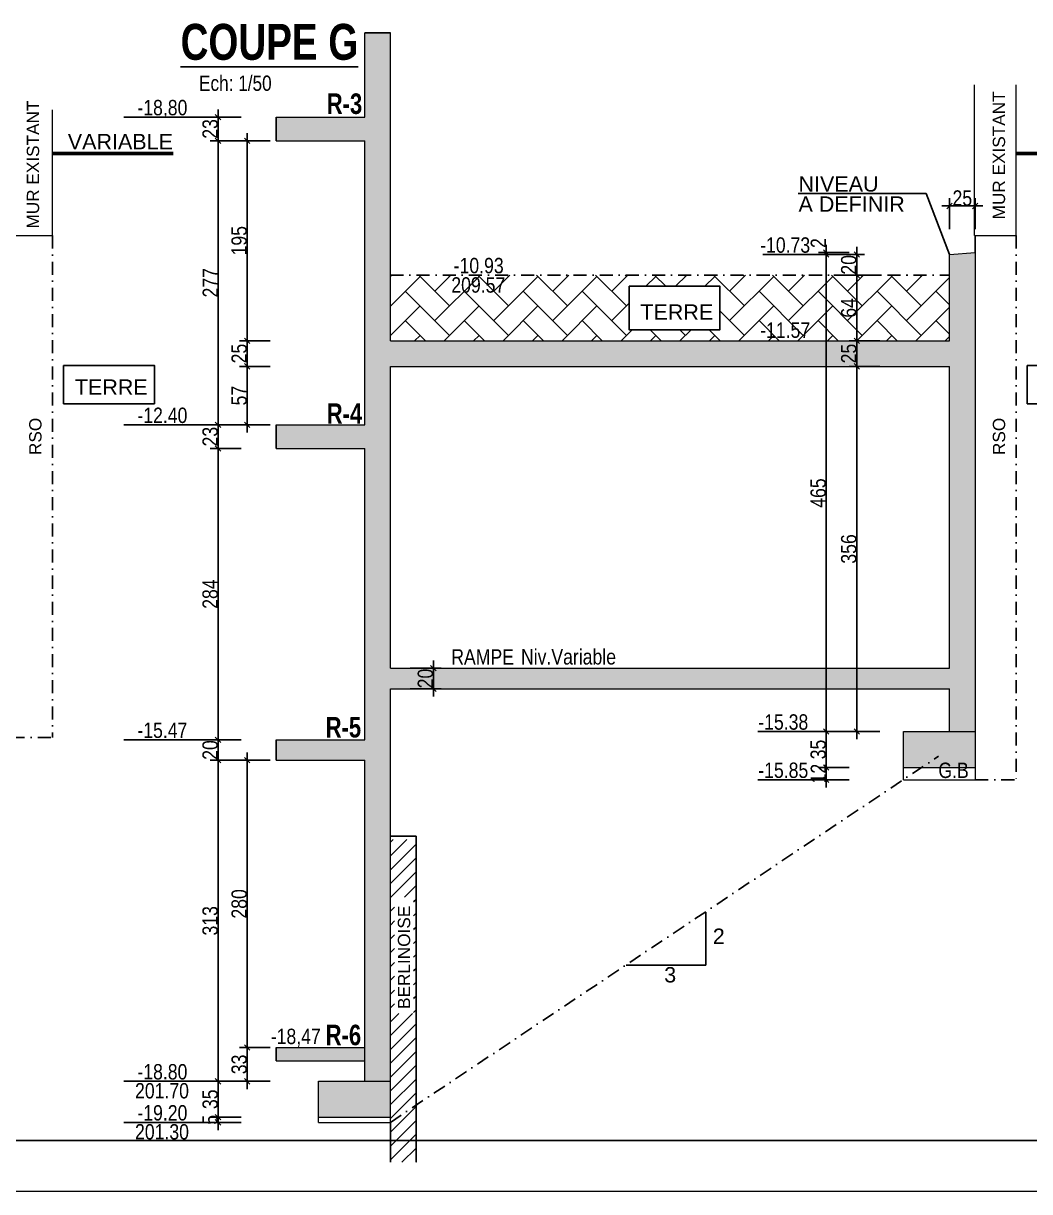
# Model space of a CAD drawing. Header units: millimetres. Extents: x 11663 to 22207, y 4553 to 8762.
# Drawn here: x 16439 to 17420, y 4553 to 5692 of the extents above; entities that cross this region are included whole.
import ezdxf
from ezdxf.enums import TextEntityAlignment as Align

# ---------------------------------------------------------------- set-up
doc = ezdxf.new("R2010")
doc.units = ezdxf.units.MM
doc.linetypes.add('TIRETPTX2', pattern=[50.8, 25.4, -12.7, 0, -12.7])
for name, color, linetype in [('01_cote_gen', 4, 'Continuous'), ('01_linteaux', 2, 'Continuous'), ('01_poch_BN', 9, 'Continuous'), ('01_poch_murs', 253, 'Continuous'), ('01_texte', 230, 'Continuous'), ('AA_COTES', 2, 'Continuous')]:
    doc.layers.add(name, color=color, linetype=linetype)
doc.layers.add('01_murs_coup', color=5, linetype='Continuous', lineweight=60)
doc.layers.add('01_PIEUX', color=5, linetype='Continuous', lineweight=60)
doc.styles.add('ARIAL NA', font='ARIALN.TTF')
doc.styles.add('impact', font='impact.ttf')
doc.styles.add('MATTE_TXT', font='arial.ttf')
doc.styles.add('STYLE2', font='ARIALN.TTF')
doc.dimstyles.new('JB50', dxfattribs={"dimscale": 0.1, "dimtxt": 150, "dimasz": 15, "dimexe": 0.1, "dimexo": 0.1, "dimgap": 0.09, "dimtad": 1, "dimdec": 1, "dimdsep": 46, "dimtxsty": 'STYLE2', "dimblk1": 'BOND_G', "dimblk2": 'BOND_D', "dimsah": 1, "dimcen": 1.5, "dimdle": 0.01, "dimse1": 1, "dimse2": 1, "dimclrd": 4, "dimclre": 2, "dimclrt": 6, "dimazin": 2, "dimtfac": 2.333333, "dimtdec": 1, "dimtix": 1, "dimtmove": 2, "dimatfit": 3, "dimldrblk": 'BOND_G', "dimfxl": 1, "dimtolj": 1, "dimtzin": 0, "dimarcsym": 0})

# ---------------------------------------------------------------- blocks, each defined once
blk = doc.blocks.new('BOND_G')
at = {"layer": 'AA_COTES', "color": 0}
for p, q in [((0, -5), (0, 15)), ((5, 0), (-5, 0)), ((1.77, 1.77), (-1.77, -1.77))]:
    blk.add_line(p, q, dxfattribs=at)
blk = doc.blocks.new('BOND_D')
at = {"layer": 'AA_COTES', "color": 0}
for p, q in [((5, 0), (-5, 0)), ((-1.77, -1.77), (1.77, 1.77)), ((0, 5), (0, -15))]:
    blk.add_line(p, q, dxfattribs=at)
blk = doc.blocks.new('*D202')
at = {"layer": '01_cote_gen', "color": 4, "lineweight": -2, "transparency": 16777216}
blk.add_line((16628.5, 4662.4), (16628.5, 4972.4), dxfattribs=at)
at = {"layer": 'Defpoints', "color": 0, "transparency": 16777216}
for p in [(16628.5, 4973.9), (16675.1, 4973.9), (16691.6, 4660.9)]:
    blk.add_point(p, dxfattribs=at)
at = {"layer": '01_cote_gen', "color": 4, "lineweight": -2, "transparency": 16777216, "xscale": 1.5, "yscale": 1.5, "zscale": 1.5}
for name, p, rotation in [('BOND_D', (16628.5, 4973.9), 90), ('BOND_G', (16628.5, 4660.9), 270)]:
    blk.add_blockref(name, p, dxfattribs=dict(at, rotation=rotation))
at = {"layer": '01_cote_gen', "color": 6, "transparency": 16777216, "insert": (16620.9, 4817.4), "char_height": 15, "attachment_point": 5, "rotation": 90, "style": 'STYLE2'}
blk.add_mtext('\\A1;313', dxfattribs=at)
blk = doc.blocks.new('*D203')
at = {"layer": '01_cote_gen', "color": 4, "lineweight": -2, "transparency": 16777216}
blk.add_line((16656.9, 4662.4), (16656.9, 4692.4), dxfattribs=at)
at = {"layer": 'Defpoints', "color": 0, "transparency": 16777216}
for p in [(16656.9, 4693.9), (16691.6, 4693.9), (16691.6, 4660.9)]:
    blk.add_point(p, dxfattribs=at)
at = {"layer": '01_cote_gen', "color": 4, "lineweight": -2, "transparency": 16777216, "xscale": 1.5, "yscale": 1.5, "zscale": 1.5}
for name, p, rotation in [('BOND_D', (16656.9, 4693.9), 90), ('BOND_G', (16656.9, 4660.9), 270)]:
    blk.add_blockref(name, p, dxfattribs=dict(at, rotation=rotation))
at = {"layer": '01_cote_gen', "color": 6, "transparency": 16777216, "insert": (16649.2, 4677.4), "char_height": 15, "attachment_point": 5, "rotation": 90, "style": 'STYLE2'}
blk.add_mtext('\\A1;33', dxfattribs=at)
blk = doc.blocks.new('*D204')
at = {"layer": '01_cote_gen', "color": 4, "lineweight": -2, "transparency": 16777216}
blk.add_line((16656.9, 4695.4), (16656.9, 4972.4), dxfattribs=at)
at = {"layer": 'Defpoints', "color": 0, "transparency": 16777216}
for p in [(16656.9, 4973.9), (16675.1, 4973.9), (16675.1, 4693.9)]:
    blk.add_point(p, dxfattribs=at)
at = {"layer": '01_cote_gen', "color": 4, "lineweight": -2, "transparency": 16777216, "xscale": 1.5, "yscale": 1.5, "zscale": 1.5}
for name, p, rotation in [('BOND_D', (16656.9, 4973.9), 90), ('BOND_G', (16656.9, 4693.9), 270)]:
    blk.add_blockref(name, p, dxfattribs=dict(at, rotation=rotation))
at = {"layer": '01_cote_gen', "color": 6, "transparency": 16777216, "insert": (16649.2, 4833.9), "char_height": 15, "attachment_point": 5, "rotation": 90, "style": 'STYLE2'}
blk.add_mtext('\\A1;280', dxfattribs=at)
blk = doc.blocks.new('*D289')
at = {"layer": '01_cote_gen', "color": 4, "lineweight": -2, "transparency": 16777216}
blk.add_line((16628.5, 4975.4), (16628.5, 4992.4), dxfattribs=at)
at = {"layer": 'Defpoints', "color": 0, "transparency": 16777216}
for p in [(16628.5, 4993.9), (16717.3, 4993.9), (16717.3, 4973.9)]:
    blk.add_point(p, dxfattribs=at)
at = {"layer": '01_cote_gen', "color": 4, "lineweight": -2, "transparency": 16777216, "xscale": 1.5, "yscale": 1.5, "zscale": 1.5}
for name, p, rotation in [('BOND_D', (16628.5, 4993.9), 90), ('BOND_G', (16628.5, 4973.9), 270)]:
    blk.add_blockref(name, p, dxfattribs=dict(at, rotation=rotation))
at = {"layer": '01_cote_gen', "color": 6, "transparency": 16777216, "insert": (16620.9, 4983.9), "char_height": 15, "attachment_point": 5, "rotation": 90, "style": 'STYLE2'}
blk.add_mtext('\\A1;20', dxfattribs=at)
blk = doc.blocks.new('*D290')
at = {"layer": '01_cote_gen', "color": 4, "lineweight": -2, "transparency": 16777216}
blk.add_line((16628.5, 4995.4), (16628.5, 5276.4), dxfattribs=at)
at = {"layer": 'Defpoints', "color": 0, "transparency": 16777216}
for p in [(16628.5, 5277.9), (16685, 5277.9), (16685, 4993.9)]:
    blk.add_point(p, dxfattribs=at)
at = {"layer": '01_cote_gen', "color": 4, "lineweight": -2, "transparency": 16777216, "xscale": 1.5, "yscale": 1.5, "zscale": 1.5}
for name, p, rotation in [('BOND_D', (16628.5, 5277.9), 90), ('BOND_G', (16628.5, 4993.9), 270)]:
    blk.add_blockref(name, p, dxfattribs=dict(at, rotation=rotation))
at = {"layer": '01_cote_gen', "color": 6, "transparency": 16777216, "insert": (16620.9, 5135.9), "char_height": 15, "attachment_point": 5, "rotation": 90, "style": 'STYLE2'}
blk.add_mtext('\\A1;284', dxfattribs=at)
blk = doc.blocks.new('*D291')
at = {"layer": '01_cote_gen', "color": 4, "lineweight": -2, "transparency": 16777216}
blk.add_line((16628.5, 5279.4), (16628.5, 5299.4), dxfattribs=at)
at = {"layer": 'Defpoints', "color": 0, "transparency": 16777216}
for p in [(16628.5, 5300.9), (16695.3, 5300.9), (16695.3, 5277.9)]:
    blk.add_point(p, dxfattribs=at)
at = {"layer": '01_cote_gen', "color": 4, "lineweight": -2, "transparency": 16777216, "xscale": 1.5, "yscale": 1.5, "zscale": 1.5}
for name, p, rotation in [('BOND_D', (16628.5, 5300.9), 90), ('BOND_G', (16628.5, 5277.9), 270)]:
    blk.add_blockref(name, p, dxfattribs=dict(at, rotation=rotation))
at = {"layer": '01_cote_gen', "color": 6, "transparency": 16777216, "insert": (16620.9, 5289.4), "char_height": 15, "attachment_point": 5, "rotation": 90, "style": 'STYLE2'}
blk.add_mtext('\\A1;23', dxfattribs=at)
blk = doc.blocks.new('*D292')
at = {"layer": '01_cote_gen', "color": 4, "lineweight": -2, "transparency": 16777216}
blk.add_line((16628.5, 5302.4), (16628.5, 5576.4), dxfattribs=at)
at = {"layer": 'Defpoints', "color": 0, "transparency": 16777216}
for p in [(16628.5, 5577.9), (16728.3, 5577.9), (16748.7, 5300.9)]:
    blk.add_point(p, dxfattribs=at)
at = {"layer": '01_cote_gen', "color": 4, "lineweight": -2, "transparency": 16777216, "xscale": 1.5, "yscale": 1.5, "zscale": 1.5}
for name, p, rotation in [('BOND_D', (16628.5, 5577.9), 90), ('BOND_G', (16628.5, 5300.9), 270)]:
    blk.add_blockref(name, p, dxfattribs=dict(at, rotation=rotation))
at = {"layer": '01_cote_gen', "color": 6, "transparency": 16777216, "insert": (16621, 5439.4), "char_height": 15, "attachment_point": 5, "rotation": 90, "style": 'STYLE2'}
blk.add_mtext('\\A1;277', dxfattribs=at)
blk = doc.blocks.new('*D293')
at = {"layer": '01_cote_gen', "color": 4, "lineweight": -2, "transparency": 16777216}
blk.add_line((16628.5, 5579.4), (16628.5, 5599.4), dxfattribs=at)
at = {"layer": 'Defpoints', "color": 0, "transparency": 16777216}
for p in [(16628.5, 5600.9), (16704.7, 5600.9), (16728.3, 5577.9)]:
    blk.add_point(p, dxfattribs=at)
at = {"layer": '01_cote_gen', "color": 4, "lineweight": -2, "transparency": 16777216, "xscale": 1.5, "yscale": 1.5, "zscale": 1.5}
for name, p, rotation in [('BOND_D', (16628.5, 5600.9), 90), ('BOND_G', (16628.5, 5577.9), 270)]:
    blk.add_blockref(name, p, dxfattribs=dict(at, rotation=rotation))
at = {"layer": '01_cote_gen', "color": 6, "transparency": 16777216, "insert": (16620.9, 5589.4), "char_height": 15, "attachment_point": 5, "rotation": 90, "style": 'STYLE2'}
blk.add_mtext('\\A1;23', dxfattribs=at)
blk = doc.blocks.new('*D205')
at = {"layer": '01_cote_gen', "color": 4, "lineweight": -2, "transparency": 16777216}
blk.add_line((17251.1, 5384.4), (17251.1, 5445.4), dxfattribs=at)
at = {"layer": 'Defpoints', "color": 0, "transparency": 16777216}
for p in [(17251.1, 5446.9), (17272.5, 5446.9), (17262.8, 5382.9)]:
    blk.add_point(p, dxfattribs=at)
at = {"layer": '01_cote_gen', "color": 4, "lineweight": -2, "transparency": 16777216, "xscale": 1.5, "yscale": 1.5, "zscale": 1.5}
for name, p, rotation in [('BOND_D', (17251.1, 5446.9), 90), ('BOND_G', (17251.1, 5382.9), 270)]:
    blk.add_blockref(name, p, dxfattribs=dict(at, rotation=rotation))
at = {"layer": '01_cote_gen', "color": 6, "transparency": 16777216, "insert": (17243.4, 5414.9), "char_height": 15, "attachment_point": 5, "rotation": 90, "style": 'STYLE2'}
blk.add_mtext('\\A1;64', dxfattribs=at)
blk = doc.blocks.new('*D206')
at = {"layer": '01_cote_gen', "color": 4, "lineweight": -2, "transparency": 16777216}
blk.add_line((17251.1, 5465.4), (17251.1, 5448.4), dxfattribs=at)
at = {"layer": 'Defpoints', "color": 0, "transparency": 16777216}
for p in [(17273.6, 5466.9), (17251.1, 5446.9), (17273.6, 5446.9)]:
    blk.add_point(p, dxfattribs=at)
at = {"layer": '01_cote_gen', "color": 4, "lineweight": -2, "transparency": 16777216, "xscale": 1.5, "yscale": 1.5, "zscale": 1.5}
for name, p, rotation in [('BOND_G', (17251.1, 5466.9), 90), ('BOND_D', (17251.1, 5446.9), 270)]:
    blk.add_blockref(name, p, dxfattribs=dict(at, rotation=rotation))
at = {"layer": '01_cote_gen', "color": 6, "transparency": 16777216, "insert": (17243.4, 5456.9), "char_height": 15, "attachment_point": 5, "rotation": 90, "style": 'STYLE2'}
blk.add_mtext('\\A1;20', dxfattribs=at)
blk = doc.blocks.new('*D207')
at = {"layer": '01_cote_gen', "color": 4, "lineweight": -2, "transparency": 16777216}
for p, q in [((17221.2, 5470.4), (17221.2, 5471.9)), ((17221.2, 5468.9), (17221.2, 5466.9)), ((17221.2, 5465.4), (17221.2, 5463.9))]:
    blk.add_line(p, q, dxfattribs=at)
at = {"layer": 'Defpoints', "color": 0, "transparency": 16777216}
for p in [(17243.7, 5468.9), (17221.2, 5466.9), (17270.3, 5466.9)]:
    blk.add_point(p, dxfattribs=at)
at = {"layer": '01_cote_gen', "color": 4, "lineweight": -2, "transparency": 16777216, "xscale": 1.5, "yscale": 1.5, "zscale": 1.5}
for name, p, rotation in [('BOND_G', (17221.2, 5468.9), 270), ('BOND_D', (17221.2, 5466.9), 90)]:
    blk.add_blockref(name, p, dxfattribs=dict(at, rotation=rotation))
at = {"layer": '01_cote_gen', "color": 6, "transparency": 16777216, "insert": (17213.7, 5478.1), "char_height": 15, "attachment_point": 5, "rotation": 90, "style": 'STYLE2'}
blk.add_mtext('\\A1;2', dxfattribs=at)
blk = doc.blocks.new('*D208')
at = {"layer": '01_cote_gen', "color": 4, "lineweight": -2, "transparency": 16777216}
blk.add_line((17251.1, 5003.4), (17251.1, 5356.4), dxfattribs=at)
at = {"layer": 'Defpoints', "color": 0, "transparency": 16777216}
for p in [(17251.1, 5357.9), (17266.3, 5357.9), (17255.2, 5001.9)]:
    blk.add_point(p, dxfattribs=at)
at = {"layer": '01_cote_gen', "color": 4, "lineweight": -2, "transparency": 16777216, "xscale": 1.5, "yscale": 1.5, "zscale": 1.5}
for name, p, rotation in [('BOND_D', (17251.1, 5357.9), 90), ('BOND_G', (17251.1, 5001.9), 270)]:
    blk.add_blockref(name, p, dxfattribs=dict(at, rotation=rotation))
at = {"layer": '01_cote_gen', "color": 6, "transparency": 16777216, "insert": (17243.4, 5179.9), "char_height": 15, "attachment_point": 5, "rotation": 90, "style": 'STYLE2'}
blk.add_mtext('\\A1;356', dxfattribs=at)
blk = doc.blocks.new('*D209')
at = {"layer": '01_cote_gen', "color": 4, "lineweight": -2, "transparency": 16777216}
blk.add_line((17251.1, 5359.4), (17251.1, 5381.4), dxfattribs=at)
at = {"layer": 'Defpoints', "color": 0, "transparency": 16777216}
for p in [(17251.1, 5382.9), (17273.6, 5382.9), (17273.6, 5357.9)]:
    blk.add_point(p, dxfattribs=at)
at = {"layer": '01_cote_gen', "color": 4, "lineweight": -2, "transparency": 16777216, "xscale": 1.5, "yscale": 1.5, "zscale": 1.5}
for name, p, rotation in [('BOND_D', (17251.1, 5382.9), 90), ('BOND_G', (17251.1, 5357.9), 270)]:
    blk.add_blockref(name, p, dxfattribs=dict(at, rotation=rotation))
at = {"layer": '01_cote_gen', "color": 6, "transparency": 16777216, "insert": (17243.4, 5370.4), "char_height": 15, "attachment_point": 5, "rotation": 90, "style": 'STYLE2'}
blk.add_mtext('\\A1;25', dxfattribs=at)
blk = doc.blocks.new('*D210')
at = {"layer": '01_cote_gen', "color": 4, "lineweight": -2, "transparency": 16777216}
blk.add_line((17221.2, 5003.4), (17221.2, 5465.4), dxfattribs=at)
at = {"layer": 'Defpoints', "color": 0, "transparency": 16777216}
for p in [(17221.2, 5466.9), (17273.6, 5466.9), (17243.6, 5001.9)]:
    blk.add_point(p, dxfattribs=at)
at = {"layer": '01_cote_gen', "color": 4, "lineweight": -2, "transparency": 16777216, "xscale": 1.5, "yscale": 1.5, "zscale": 1.5}
for name, p, rotation in [('BOND_D', (17221.2, 5466.9), 90), ('BOND_G', (17221.2, 5001.9), 270)]:
    blk.add_blockref(name, p, dxfattribs=dict(at, rotation=rotation))
at = {"layer": '01_cote_gen', "color": 6, "transparency": 16777216, "insert": (17213.6, 5234.4), "char_height": 15, "attachment_point": 5, "rotation": 90, "style": 'STYLE2'}
blk.add_mtext('\\A1;465', dxfattribs=at)
blk = doc.blocks.new('*D211')
at = {"layer": '01_cote_gen', "color": 4, "lineweight": -2, "transparency": 16777216}
blk.add_line((17343, 5514.3), (17365, 5514.3), dxfattribs=at)
at = {"layer": 'Defpoints', "color": 0, "transparency": 16777216}
for p in [(17366.5, 5514.3), (17341.5, 5497.2), (17366.5, 5482.7)]:
    blk.add_point(p, dxfattribs=at)
at = {"layer": '01_cote_gen', "color": 4, "lineweight": -2, "transparency": 16777216, "xscale": 1.5, "yscale": 1.5, "zscale": 1.5, "rotation": 180}
blk.add_blockref('BOND_G', (17341.5, 5514.3), dxfattribs=at)
at = {"layer": '01_cote_gen', "color": 4, "lineweight": -2, "transparency": 16777216, "xscale": 1.5, "yscale": 1.5, "zscale": 1.5}
blk.add_blockref('BOND_D', (17366.5, 5514.3), dxfattribs=at)
at = {"layer": '01_cote_gen', "color": 6, "transparency": 16777216, "insert": (17354, 5521.9), "char_height": 15, "attachment_point": 5, "style": 'STYLE2'}
blk.add_mtext('\\A1;25', dxfattribs=at)
blk = doc.blocks.new('*D296')
at = {"layer": '01_cote_gen', "color": 4, "lineweight": -2, "transparency": 16777216}
blk.add_line((16838.4, 5062.1), (16838.4, 5045.1), dxfattribs=at)
at = {"layer": 'Defpoints', "color": 0, "transparency": 16777216}
for p in [(16826.8, 5063.6), (16826.8, 5043.6), (16838.4, 5043.6)]:
    blk.add_point(p, dxfattribs=at)
at = {"layer": '01_cote_gen', "color": 4, "lineweight": -2, "transparency": 16777216, "xscale": 1.5, "yscale": 1.5, "zscale": 1.5}
for name, p, rotation in [('BOND_G', (16838.4, 5063.6), 90), ('BOND_D', (16838.4, 5043.6), 270)]:
    blk.add_blockref(name, p, dxfattribs=dict(at, rotation=rotation))
at = {"layer": '01_cote_gen', "color": 6, "transparency": 16777216, "insert": (16830.7, 5053.6), "char_height": 15, "attachment_point": 5, "rotation": 90, "style": 'STYLE2'}
blk.add_mtext('\\A1;20', dxfattribs=at)
blk = doc.blocks.new('*D297')
at = {"layer": '01_cote_gen', "color": 4, "lineweight": -2, "transparency": 16777216}
for p, q in [((16628.5, 4627.4), (16628.5, 4628.9)), ((16628.5, 4625.9), (16628.5, 4620.9)), ((16628.5, 4619.4), (16628.5, 4617.9))]:
    blk.add_line(p, q, dxfattribs=at)
at = {"layer": 'Defpoints', "color": 0, "transparency": 16777216}
for p in [(16726.5, 4625.9), (16628.5, 4620.9), (16726.5, 4620.9)]:
    blk.add_point(p, dxfattribs=at)
at = {"layer": '01_cote_gen', "color": 4, "lineweight": -2, "transparency": 16777216, "xscale": 1.5, "yscale": 1.5, "zscale": 1.5}
for name, p, rotation in [('BOND_G', (16628.5, 4625.9), 270), ('BOND_D', (16628.5, 4620.9), 90)]:
    blk.add_blockref(name, p, dxfattribs=dict(at, rotation=rotation))
at = {"layer": '01_cote_gen', "color": 6, "transparency": 16777216, "insert": (16620.9, 4623.4), "char_height": 15, "attachment_point": 5, "rotation": 90, "style": 'STYLE2'}
blk.add_mtext('\\A1;5', dxfattribs=at)
blk = doc.blocks.new('*D298')
at = {"layer": '01_cote_gen', "color": 4, "lineweight": -2, "transparency": 16777216}
blk.add_line((16628.5, 4627.4), (16628.5, 4659.4), dxfattribs=at)
at = {"layer": 'Defpoints', "color": 0, "transparency": 16777216}
for p in [(16628.5, 4660.9), (16726.5, 4660.9), (16726.5, 4625.9)]:
    blk.add_point(p, dxfattribs=at)
at = {"layer": '01_cote_gen', "color": 4, "lineweight": -2, "transparency": 16777216, "xscale": 1.5, "yscale": 1.5, "zscale": 1.5}
for name, p, rotation in [('BOND_D', (16628.5, 4660.9), 90), ('BOND_G', (16628.5, 4625.9), 270)]:
    blk.add_blockref(name, p, dxfattribs=dict(at, rotation=rotation))
at = {"layer": '01_cote_gen', "color": 6, "transparency": 16777216, "insert": (16620.9, 4643.4), "char_height": 15, "attachment_point": 5, "rotation": 90, "style": 'STYLE2'}
blk.add_mtext('\\A1;35', dxfattribs=at)
blk = doc.blocks.new('*D299')
at = {"layer": '01_cote_gen', "color": 4, "lineweight": -2, "transparency": 16777216}
blk.add_line((17221.2, 4968.4), (17221.2, 5000.4), dxfattribs=at)
at = {"layer": 'Defpoints', "color": 0, "transparency": 16777216}
for p in [(17221.2, 5001.9), (17296.5, 5001.9), (17296.5, 4966.9)]:
    blk.add_point(p, dxfattribs=at)
at = {"layer": '01_cote_gen', "color": 4, "lineweight": -2, "transparency": 16777216, "xscale": 1.5, "yscale": 1.5, "zscale": 1.5}
for name, p, rotation in [('BOND_D', (17221.2, 5001.9), 90), ('BOND_G', (17221.2, 4966.9), 270)]:
    blk.add_blockref(name, p, dxfattribs=dict(at, rotation=rotation))
at = {"layer": '01_cote_gen', "color": 6, "transparency": 16777216, "insert": (17213.6, 4984.4), "char_height": 15, "attachment_point": 5, "rotation": 90, "style": 'STYLE2'}
blk.add_mtext('\\A1;35', dxfattribs=at)
blk = doc.blocks.new('*D281')
at = {"layer": '01_cote_gen', "color": 4, "lineweight": -2, "transparency": 16777216}
blk.add_line((16656.9, 5302.4), (16656.9, 5356.4), dxfattribs=at)
at = {"layer": 'Defpoints', "color": 0, "transparency": 16777216}
for p in [(16656.9, 5357.9), (16796.5, 5357.9), (16771.5, 5300.9)]:
    blk.add_point(p, dxfattribs=at)
at = {"layer": '01_cote_gen', "color": 4, "lineweight": -2, "transparency": 16777216, "xscale": 1.5, "yscale": 1.5, "zscale": 1.5}
for name, p, rotation in [('BOND_D', (16656.9, 5357.9), 90), ('BOND_G', (16656.9, 5300.9), 270)]:
    blk.add_blockref(name, p, dxfattribs=dict(at, rotation=rotation))
at = {"layer": '01_cote_gen', "color": 6, "transparency": 16777216, "insert": (16649.2, 5329.4), "char_height": 15, "attachment_point": 5, "rotation": 90, "style": 'STYLE2'}
blk.add_mtext('\\A1;57', dxfattribs=at)
blk = doc.blocks.new('*D282')
at = {"layer": '01_cote_gen', "color": 4, "lineweight": -2, "transparency": 16777216}
blk.add_line((16656.9, 5359.4), (16656.9, 5381.4), dxfattribs=at)
at = {"layer": 'Defpoints', "color": 0, "transparency": 16777216}
for p in [(16656.9, 5382.9), (16817.4, 5382.9), (16817.4, 5357.9)]:
    blk.add_point(p, dxfattribs=at)
at = {"layer": '01_cote_gen', "color": 4, "lineweight": -2, "transparency": 16777216, "xscale": 1.5, "yscale": 1.5, "zscale": 1.5}
for name, p, rotation in [('BOND_D', (16656.9, 5382.9), 90), ('BOND_G', (16656.9, 5357.9), 270)]:
    blk.add_blockref(name, p, dxfattribs=dict(at, rotation=rotation))
at = {"layer": '01_cote_gen', "color": 6, "transparency": 16777216, "insert": (16649.2, 5370.4), "char_height": 15, "attachment_point": 5, "rotation": 90, "style": 'STYLE2'}
blk.add_mtext('\\A1;25', dxfattribs=at)
blk = doc.blocks.new('*D283')
at = {"layer": '01_cote_gen', "color": 4, "lineweight": -2, "transparency": 16777216}
blk.add_line((16656.9, 5384.4), (16656.9, 5576.4), dxfattribs=at)
at = {"layer": 'Defpoints', "color": 0, "transparency": 16777216}
for p in [(16656.9, 5577.9), (16685, 5577.9), (16838, 5382.9)]:
    blk.add_point(p, dxfattribs=at)
at = {"layer": '01_cote_gen', "color": 4, "lineweight": -2, "transparency": 16777216, "xscale": 1.5, "yscale": 1.5, "zscale": 1.5}
for name, p, rotation in [('BOND_D', (16656.9, 5577.9), 90), ('BOND_G', (16656.9, 5382.9), 270)]:
    blk.add_blockref(name, p, dxfattribs=dict(at, rotation=rotation))
at = {"layer": '01_cote_gen', "color": 6, "transparency": 16777216, "insert": (16649.2, 5480.4), "char_height": 15, "attachment_point": 5, "rotation": 90, "style": 'STYLE2'}
blk.add_mtext('\\A1;195', dxfattribs=at)
blk = doc.blocks.new('*D300')
at = {"layer": '01_cote_gen', "color": 4, "lineweight": -2, "transparency": 16777216}
for p, q in [((17221.2, 4968.4), (17221.2, 4969.9)), ((17221.2, 4966.9), (17221.2, 4954.9)), ((17221.2, 4953.4), (17221.2, 4951.9))]:
    blk.add_line(p, q, dxfattribs=at)
at = {"layer": 'Defpoints', "color": 0, "transparency": 16777216}
for p in [(17323.2, 4966.9), (17221.2, 4954.9), (17323.2, 4954.9)]:
    blk.add_point(p, dxfattribs=at)
at = {"layer": '01_cote_gen', "color": 4, "lineweight": -2, "transparency": 16777216, "xscale": 1.5, "yscale": 1.5, "zscale": 1.5}
for name, p, rotation in [('BOND_G', (17221.2, 4966.9), 270), ('BOND_D', (17221.2, 4954.9), 90)]:
    blk.add_blockref(name, p, dxfattribs=dict(at, rotation=rotation))
at = {"layer": '01_cote_gen', "color": 6, "transparency": 16777216, "insert": (17213.7, 4960.9), "char_height": 15, "attachment_point": 5, "rotation": 90, "style": 'STYLE2'}
blk.add_mtext('\\A1;12', dxfattribs=at)

msp = doc.modelspace()

# ---------------------------------------------------------------- hatches: boundary and pattern name
at = {"layer": '01_poch_BN'}
h = msp.add_hatch(color=256, dxfattribs=at)
h.dxf.hatch_style = 1
h.paths.add_polyline_path([(17366.53, 5463.92), (17366.53, 5468.92), (17341.53, 5466.92), (17341.53, 5461.92), (17341.53, 5382.92), (16796.53, 5382.92), (16796.53, 5683), (16771.53, 5683), (16771.53, 5600.92), (16685.04, 5600.92), (16685.04, 5577.92), (16771.53, 5577.92), (16771.53, 5300.92), (16685.04, 5300.92), (16685.04, 5277.92), (16771.53, 5277.92), (16771.53, 4993.92), (16685.04, 4993.92), (16685.04, 4973.92), (16771.53, 4973.92), (16771.53, 4660.92), (16796.53, 4660.92), (16796.53, 5043.6), (17341.53, 5043.6), (17341.53, 5001.93), (17366.53, 5001.93)])
h.paths.add_polyline_path([(17341.53, 5357.92), (17341.53, 5063.62), (16796.53, 5063.62), (16796.53, 5357.92)], flags=16)
h.paths.add_polyline_path([(16771.53, 4693.92), (16685.04, 4693.92), (16685.04, 4680.92), (16771.53, 4680.92)], flags=17)
h.paths.add_polyline_path([(16796.53, 4660.92), (16771.53, 4660.92), (16726.53, 4660.92), (16726.53, 4625.92), (16796.53, 4625.92)])
h = msp.add_hatch(color=256, dxfattribs=at)
h.dxf.hatch_style = 1
h.paths.add_polyline_path([(17366.53, 5001.93), (17296.53, 5001.93), (17296.53, 4966.93), (17366.53, 4966.93)])
at = {"layer": '01_poch_murs'}
h = msp.add_hatch(dxfattribs=at)
h.set_pattern_fill('AR-HBONE', color=256, scale=0.2)
h.paths.add_polyline_path([(17341.53, 5446.92), (16796.53, 5446.92), (16796.53, 5382.92), (17341.53, 5382.92)])
h.paths.add_polyline_path([(17029.12, 5435.98), (17117.71, 5435.98), (17117.71, 5393.69), (17029.12, 5393.69)], flags=16)
h.paths.add_polyline_path([(17258.97, 5401.73), (17258.97, 5428.34), (17227.74, 5428.34), (17227.74, 5401.73)], flags=24)
h.paths.add_polyline_path([(17258.97, 5440.55), (17258.97, 5467.16), (17227.74, 5467.16), (17227.74, 5440.55)], flags=9)
h.paths.add_polyline_path([(17153.12, 5381.65), (17209.51, 5381.65), (17209.51, 5404.62), (17153.12, 5404.62)], flags=9)
h.paths.add_polyline_path([(16852.08, 5425.7), (16923.83, 5425.7), (16923.83, 5448.68), (16852.08, 5448.68)], flags=9)
h.paths.add_polyline_path([(17036.41, 5399.63), (17114.93, 5399.63), (17114.93, 5422.13), (17036.41, 5422.13)], flags=8)
h = msp.add_hatch(dxfattribs=at)
h.set_pattern_fill('ANSI31', color=256, scale=3)
h.set_pattern_definition([(45, (5140.287, 3367.586), (-6.735192, 6.735192), [])])
h.paths.add_polyline_path([(16821.53, 4896.76), (16796.53, 4896.76)], flags=17)
h.paths.add_polyline_path([(16819.09, 4727.17), (16819.09, 4840.36), (16800.47, 4840.36), (16800.47, 4727.17)], flags=16)
h.paths.add_polyline_path([(16821, 4582.02), (16821.53, 4582.02), (16821.53, 4582.37)])
h.paths.add_polyline_path([(16796.53, 4582.02), (16821, 4582.02), (16821.53, 4582.37), (16821.53, 4896.76), (16796.53, 4896.76)])

# ---------------------------------------------------------------- linework, layer by layer
at = {"layer": '01_linteaux', "linetype": 'TIRETPTX2', "ltscale": 0.5}
for p, q in [((16467.21, 5485.38, 9.99), (16467.21, 4996.11, -22277345.41)), ((17406.53, 5485.38, 9.99), (17406.53, 4954.91, 9.99)), ((16796.53, 5446.92, 9.99), (17341.53, 5446.92, 9.99)), ((16427.21, 4996.11, 494881319.69), (16467.21, 4996.11, 494881319.69)), ((16796.53, 4620.92, 9.99), (17330.89, 4977.86, 9.99)), ((17366.53, 4954.91, 9.99), (17406.53, 4954.91, 9.99))]:
    msp.add_line(p, q, dxfattribs=at)
at = {"layer": '01_linteaux'}
for p, q in [((16796.53, 4899.92, 9.99), (16821.53, 4899.92, 9.99)), ((16821.53, 4899.92, 9.99), (16821.53, 4582.02, 9.99)), ((16796.53, 4620.92, 9.99), (16796.53, 4582.02, 9.99))]:
    msp.add_line(p, q, dxfattribs=at)
at = {"layer": '01_murs_coup'}
for p, q in [((16467.21, 5565.38, 9.99), (16584.79, 5565.38, 9.99)), ((17406.53, 5565.38, 9.99), (17524.11, 5565.38, 9.99))]:
    msp.add_line(p, q, dxfattribs=at)
at = {"layer": '01_murs_coup', "linetype": 'Continuous', "lineweight": 5}
msp.add_line((21156.96, 4553.36), (11662.74, 4553.36), dxfattribs=at)
at = {"layer": '01_murs_coup', "const_width": 3, "elevation": 9.99}
for points in [[(16467.21, 5565.38), (16584.79, 5565.38)], [(17406.53, 5565.38), (17524.11, 5565.38)]]:
    msp.add_lwpolyline(points, dxfattribs=at)
at = {"layer": '01_PIEUX', "linetype": 'Continuous', "lineweight": 5}
for p, q in [((16771.53, 5600.92, 9.99), (16771.53, 5683, 9.99)), ((16796.53, 5382.92, 9.99), (16796.53, 5683, 9.99)), ((17365.89, 5485.38, 103770556.4), (17365.89, 5632.51, 9.99)), ((17406.53, 5485.38, 103770556.4), (17406.53, 5632.51, 9.99)), ((16467.21, 5485.38, 103770556.4), (16467.21, 5607.92, 9.99)), ((16685.04, 5600.92, 9.99), (16771.53, 5600.92, 9.99)), ((16685.04, 5577.92, 9.99), (16771.53, 5577.92, 9.99)), ((16771.53, 5300.92, 9.99), (16771.53, 5577.92, 9.99)), ((16427.21, 5485.38, 9.99), (16467.21, 5485.38, 9.99)), ((17366.53, 5485.38, 9.99), (17406.53, 5485.38, 9.99)), ((17341.53, 5466.92, 9.99), (17366.53, 5468.92, 9.99)), ((17366.53, 5468.92, 9.99), (17366.53, 4954.91, 9.99)), ((17341.53, 5382.92, 9.99), (17341.53, 5466.92, 9.99)), ((16796.53, 5382.92, 9.99), (17341.53, 5382.92, 9.99)), ((16796.53, 5357.92, 9.99), (17341.53, 5357.92, 9.99)), ((16796.53, 5063.62, 9.99), (16796.53, 5357.92, 9.99)), ((17341.53, 5063.62, 9.99), (17341.53, 5357.92, 9.99)), ((16685.04, 5300.92, 9.99), (16771.53, 5300.92, 9.99)), ((16685.04, 5277.92, 9.99), (16771.53, 5277.92, 9.99)), ((16771.53, 4993.92, 9.99), (16771.53, 5277.92, 9.99)), ((16796.53, 5063.62, 9.99), (17341.53, 5063.62, 9.99)), ((16796.53, 5043.6, 9.99), (17341.53, 5043.6, 9.99)), ((16796.53, 4620.92, 9.99), (16796.53, 5043.6, 9.99)), ((17341.53, 5001.93, 9.99), (17341.53, 5043.6, 9.99)), ((17296.53, 4954.91, 9.99), (17296.53, 5001.93, 9.99)), ((17296.53, 5001.93, 9.99), (17366.53, 5001.93, 9.99)), ((16685.04, 4993.92, 9.99), (16771.53, 4993.92, 9.99)), ((16685.04, 4973.92, 9.99), (16771.53, 4973.92, 9.99)), ((16771.53, 4660.92, 9.99), (16771.53, 4973.92, 9.99)), ((17296.53, 4966.93, 9.99), (17366.53, 4966.93, 9.99)), ((17296.53, 4954.91, 9.99), (17366.53, 4954.91, 9.99)), ((16685.04, 4693.92, 9.99), (16771.53, 4693.92, 9.99)), ((16685.04, 4680.92, 9.99), (16771.53, 4680.92, 9.99)), ((16726.53, 4660.92, 9.99), (16796.53, 4660.92, 9.99)), ((16726.53, 4620.92, 9.99), (16726.53, 4660.92, 9.99)), ((16726.53, 4625.92, 9.99), (16796.53, 4625.92, 9.99)), ((16726.53, 4620.92, 9.99), (16796.53, 4620.92, 9.99))]:
    msp.add_line(p, q, dxfattribs=at)
at = {"layer": '01_poch_BN'}
for p, q in [((16771.53, 5683, 9.99), (16796.53, 5683, 9.99)), ((16685.04, 5600.92, 9.99), (16685.04, 5577.92, 9.99)), ((17366.53, 5468.92, 9.99), (17366.53, 5485.38, 9.99)), ((16685.04, 5277.92, 9.99), (16685.04, 5300.92, 9.99)), ((16685.04, 4973.92, 9.99), (16685.04, 4993.92, 9.99)), ((16685.04, 4693.92, 9.99), (16685.04, 4680.92, 9.99))]:
    msp.add_line(p, q, dxfattribs=at)
at = {"layer": '01_texte'}
for p, q in [((16536.8, 5600.92, 9.99), (16621.02, 5600.92, 9.99)), ((17318.77, 5526.3, 9.99), (17193.89, 5526.3, 9.99)), ((17341.53, 5466.92, 9.99), (17318.77, 5526.3, 9.99)), ((17159.52, 5466.92, 9.99), (17213.73, 5466.92, 9.99)), ((16536.8, 5300.92, 9.99), (16621.02, 5300.92, 9.99)), ((17154.78, 5001.93, 9.99), (17213.73, 5001.93, 9.99)), ((16536.8, 4993.92, 9.99), (16621.02, 4993.92, 9.99)), ((17154.78, 4954.91, 9.99), (17213.73, 4954.91, 9.99)), ((17103.99, 4825.9, 9.99), (17103.99, 4774.19, 9.99)), ((17103.99, 4774.19, 9.99), (17026.43, 4774.19, 9.99)), ((16536.8, 4660.92, 9.99), (16621.02, 4660.92, 9.99)), ((16536.8, 4620.92, 9.99), (16621.02, 4620.92, 9.99)), ((21156.96, 4603.36), (11712.74, 4603.36))]:
    msp.add_line(p, q, dxfattribs=at)
at = {"layer": '01_texte', "elevation": 9.99}
for points in [[(17029.12, 5435.98), (17117.71, 5435.98), (17117.71, 5393.69), (17029.12, 5393.69)], [(16477.93, 5358.8), (16566.52, 5358.8), (16566.52, 5321.51), (16477.93, 5321.51)], [(17417.25, 5358.8), (17505.84, 5358.8), (17505.84, 5321.51), (17417.25, 5321.51)]]:
    msp.add_lwpolyline(points, close=True, dxfattribs=at)

# ---------------------------------------------------------------- texts
at = {"layer": '01_texte', "style": 'impact'}
msp.add_text('%%UCOUPE G', height=35, dxfattribs=at).set_placement((16678.62, 5646.29, 9.99), align=Align.BOTTOM_CENTER)
at = {"layer": '01_texte', "style": 'MATTE_TXT', "width": 0.8}
msp.add_text('Ech: 1/50', height=15, dxfattribs=at).set_placement((16645.38, 5621.98, 9.99), align=Align.BOTTOM_CENTER)
at = {"layer": '01_texte', "style": 'MATTE_TXT'}
for s, p in [('MUR EXISTANT', (16454.13, 5492.27, 9.99)), ('MUR EXISTANT', (17395.69, 5501.21, 9.99)), ('RSO', (16456.43, 5271.48, 9.99)), ('RSO', (17395.75, 5271.48, 9.99)), ('BERLINOISE', (16815.79, 4731.47, 9.99))]:
    msp.add_text(s, height=12, rotation=90, dxfattribs=at).set_placement(p)
at = {"layer": '01_texte'}
for s, height, style, p in [('-18,80', 15, 'ARIAL NA', (16549.92, 5602.69, 9.99)), ('R-3', 20, 'impact', (16734.48, 5604.03, 9.99)), ('VARIABLE', 15, 'MATTE_TXT', (16482.08, 5569.53, 9.99)), ('NIVEAU', 15, 'MATTE_TXT', (17194.33, 5528.31, 9.99)), ('A DEFINIR', 15, 'MATTE_TXT', (17194.33, 5508.62, 9.99)), ('-10.73', 15, 'ARIAL NA', (17156.95, 5468.69, 9.99)), ('-10.93', 15, 'ARIAL NA', (16858.22, 5448.69, 9.99)), ('209.57', 15, 'ARIAL NA', (16855.91, 5429.79, 9.99)), ('TERRE', 15, 'MATTE_TXT', (17040.16, 5403.38, 9.99)), ('-11.57', 15, 'ARIAL NA', (17156.95, 5385.73, 9.99)), ('TERRE', 15, 'MATTE_TXT', (16488.98, 5330.2, 9.99)), ('R-4', 20, 'impact', (16734.48, 5301.93, 9.99)), ('-12.40', 15, 'ARIAL NA', (16549.92, 5302.69, 9.99)), ('RAMPE', 15, 'ARIAL NA', (16855.86, 5067.19, 9.99)), ('Niv.Variable', 15, 'ARIAL NA', (16923.83, 5067.26, 9.99)), ('R-5', 20, 'impact', (16733.45, 4996.09, 9.99)), ('-15.38', 15, 'ARIAL NA', (17155.12, 5003.71, 9.99)), ('-15.47', 15, 'ARIAL NA', (16549.92, 4995.69, 9.99)), ('-15.85', 15, 'ARIAL NA', (17155.12, 4956.68, 9.99)), ('G.B', 15, 'ARIAL NA', (17330.66, 4956.6, 9.99)), ('2', 15, 'MATTE_TXT', (17110.79, 4794.85, 9.99)), ('3', 15, 'MATTE_TXT', (17063.43, 4757.29, 9.99)), ('R-6', 20, 'impact', (16733.45, 4696.09, 9.99)), ('-18,47', 15, 'ARIAL NA', (16679.92, 4697.2, 9.99)), ('-18.80', 15, 'ARIAL NA', (16549.92, 4662.69, 9.99)), ('201.70', 15, 'ARIAL NA', (16547.61, 4644.19, 9.99)), ('-19.20', 15, 'ARIAL NA', (16549.92, 4622.69, 9.99)), ('201.30', 15, 'ARIAL NA', (16547.61, 4604.19, 9.99))]:
    msp.add_text(s, height=height, dxfattribs=dict(at, style=style)).set_placement(p)

# ---------------------------------------------------------------- dimensions: what is measured, and where the dimension line sits
at = {"layer": '01_cote_gen'}
for base, p1, p2, picture, middle in [((16628.52, 5600.92, 9.99), (16728.28, 5577.92, 9.99), (16704.66, 5600.92, 9.99), '*D293', (16620.85, 5589.42, 9.99)), ((16628.52, 5577.92, 9.99), (16748.72, 5300.92, 9.99), (16728.28, 5577.92, 9.99), '*D292', (16620.98, 5439.42, 9.99)), ((16656.87, 5577.92, 9.99), (16837.95, 5382.92, 9.99), (16685.04, 5577.92, 9.99), '*D283', (16649.2, 5480.42, 9.99)), ((17221.23, 5466.92, 9.99), (17243.6, 5001.93, 9.99), (17273.6, 5466.92, 9.99), '*D210', (17213.57, 5234.43, 9.99)), ((17251.1, 5446.92, 9.99), (17273.6, 5466.92, 9.99), (17273.6, 5446.92, 9.99), '*D206', (17243.43, 5456.92, 9.99)), ((17251.1, 5446.92, 9.99), (17262.76, 5382.92, 9.99), (17272.47, 5446.92, 9.99), '*D205', (17243.43, 5414.92, 9.99)), ((16656.87, 5382.92, 9.99), (16817.41, 5357.92, 9.99), (16817.41, 5382.92, 9.99), '*D282', (16649.2, 5370.42, 9.99)), ((17251.1, 5382.92, 9.99), (17273.6, 5357.92, 9.99), (17273.6, 5382.92, 9.99), '*D209', (17243.43, 5370.42, 9.99)), ((16656.87, 5357.92, 9.99), (16771.53, 5300.92, 9.99), (16796.53, 5357.92, 9.99), '*D281', (16649.24, 5329.42, 9.99)), ((17251.1, 5357.92, 9.99), (17255.21, 5001.93, 9.99), (17266.35, 5357.92, 9.99), '*D208', (17243.43, 5179.93, 9.99)), ((16628.52, 5300.92, 9.99), (16695.27, 5277.92, 9.99), (16695.27, 5300.92, 9.99), '*D291', (16620.85, 5289.42, 9.99)), ((16628.52, 5277.92, 9.99), (16685.04, 4993.92, 9.99), (16685.04, 5277.92, 9.99), '*D290', (16620.85, 5135.92, 9.99)), ((16838.4, 5043.6, 9.99), (16826.77, 5063.62, 9.99), (16826.77, 5043.6, 9.99), '*D296', (16830.74, 5053.61, 9.99)), ((16628.52, 4993.92, 9.99), (16717.31, 4973.92, 9.99), (16717.31, 4993.92, 9.99), '*D289', (16620.85, 4983.92, 9.99)), ((17221.23, 5001.93, 9.99), (17296.53, 4966.93, 9.99), (17296.53, 5001.93, 9.99), '*D299', (17213.57, 4984.43, 9.99)), ((16628.52, 4973.92, 9.99), (16691.61, 4660.92, 9.99), (16675.12, 4973.92, 9.99), '*D202', (16620.85, 4817.42, 9.99)), ((16656.87, 4973.92, 9.99), (16675.12, 4693.92, 9.99), (16675.12, 4973.92, 9.99), '*D204', (16649.2, 4833.92, 9.99)), ((17221.23, 4954.91, 9.99), (17323.16, 4966.93, 9.99), (17323.16, 4954.91, 9.99), '*D300', (17213.69, 4960.92, 9.99)), ((16656.87, 4693.92, 9.99), (16691.61, 4660.92, 9.99), (16691.61, 4693.92, 9.99), '*D203', (16649.2, 4677.42, 9.99)), ((16628.52, 4660.92, 9.99), (16726.53, 4625.92, 9.99), (16726.53, 4660.92, 9.99), '*D298', (16620.85, 4643.42, 9.99)), ((16628.52, 4620.92, 9.99), (16726.53, 4625.92, 9.99), (16726.53, 4620.92, 9.99), '*D297', (16620.88, 4623.42, 9.99))]:
    dim = msp.add_linear_dim(base=base, p1=p1, p2=p2, angle=90, dimstyle='JB50', dxfattribs=at)
    dim.commit()
    dim.dimension.update_dxf_attribs({"geometry": picture, "text_midpoint": middle})
dim = msp.add_linear_dim(base=(17366.53, 5514.25, 9.99), p1=(17341.53, 5497.19, 9.99), p2=(17366.53, 5482.66, 9.99), dimstyle='JB50', dxfattribs=at)
dim.commit()
dim.dimension.update_dxf_attribs({"geometry": '*D211', "text_midpoint": (17354.03, 5521.92, 9.99)})
dim = msp.add_linear_dim(base=(17221.23, 5466.92, 9.99), p1=(17243.73, 5468.92, 9.99), p2=(17270.35, 5466.92, 9.99), angle=90, dimstyle='JB50', dxfattribs=at)
dim.commit()
dim.dimension.update_dxf_attribs({"geometry": '*D207', "text_midpoint": (17213.69, 5478.09, 9.99), "dimtype": 160})

doc.saveas('drawing.dxf')
